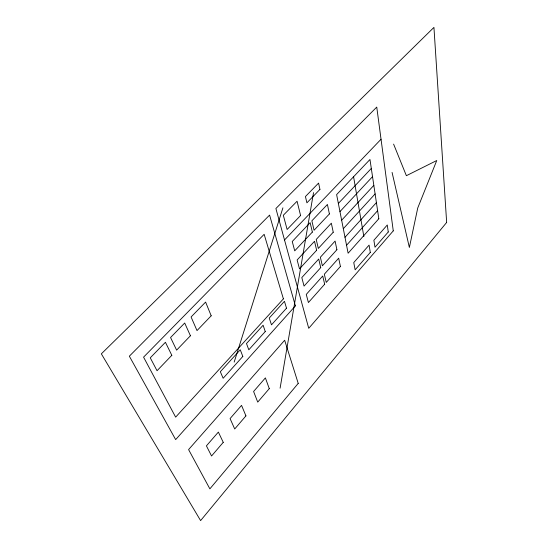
<?xml version="1.0" encoding="UTF-8"?>
<svg xmlns="http://www.w3.org/2000/svg" width="548" height="548" viewBox="0 0 548 548"><rect width="100%" height="100%" fill="white"/><g stroke="black" fill="none" stroke-linecap="round" stroke-linejoin="round"><path stroke-width="0.82" d="M280.096 388.19L313.531 192.608M234.174 362.098L282.912 207.836M346.555 245.257L377.613 210.685M344.993 237.291L376.408 202.616M343.308 228.694L375.106 193.924M341.651 220.221L373.832 185.361M339.959 211.596L372.53 176.655M338.363 203.452L371.304 168.442M284.522 239.969L381.038 139.247M393.601 144.11L406.376 175.703L436.756 160.516L417.754 207.952L409.37 247.47L392.073 172.415M353.576 176.751L363.858 236.606M446.654 222.44L200.609 520.6L101.346 353.844L433.941 27.4L446.654 222.44M298.222 383.395L209.877 488.857L188.587 449.593L284.665 340.253L298.222 383.395M223.248 442.346L211.555 455.991L206.411 445.867L218.364 432.084L223.248 442.346M245.929 415.884L234.708 428.981L230.078 418.59L241.545 405.376L245.929 415.884M269.28 388.642L257.731 402.116L253.594 391.484L265.383 377.894L269.28 388.642M393.265 230.866L308.736 328.307L275.897 208.521L376.75 107.086L393.265 230.866M370.297 252.409L355.138 269.815L353.755 262.567L369.078 245.114L370.297 252.409M388.258 231.982L374.996 247.21L373.88 240.257L387.278 224.988L388.258 231.982M324.663 284.22L308.408 302.544L306.257 294.42L322.724 276.014L324.663 284.22M340.418 266.451L326.252 282.426L324.334 274.212L338.678 258.183L340.418 266.451M378.819 218.741L348.117 253.224L336.623 194.595L369.969 159.502L378.819 218.741M295.399 305.873L175.661 439.606L129.342 356.186L269.595 215.09L295.399 305.873M320.744 267.623L304.051 286.097L301.804 277.589L318.717 259.04L320.744 267.623M336.904 249.724L322.375 265.814L320.368 257.224L335.095 241.079L336.904 249.724M242.826 356.447L223.146 378.278L220.33 371.708L240.257 349.775L242.826 356.447M265.253 331.561L248.813 349.795L246.484 343.534L263.109 325.231L265.253 331.561M286.501 308.182L271.486 324.848L269.26 318.046L284.46 301.304L286.501 308.182M283.398 298.866L175.648 417.144L143.569 357.145L264.157 234.311L283.398 298.866M316.641 250.258L299.496 268.883L297.132 259.971L314.525 241.278L316.641 250.258M333.239 232.236L318.32 248.443L316.223 239.449L331.341 223.194L333.239 232.236M312.353 232.078L294.721 250.84L292.242 241.49L310.127 222.666L312.353 232.078M329.403 213.939L314.073 230.249L311.874 220.823L327.416 204.466L329.403 213.939M211.192 315.792L197.013 330.581L191.074 316.977L205.603 302.078L211.192 315.792M190.43 335.766L176.62 350.145L170.558 337.52L184.697 323.019L190.43 335.766M171.825 355.323L157.043 370.722L150.262 357.817L165.421 342.281L171.825 355.323M300.585 215.528L287.118 229.489L283.316 215.261L297.071 201.239L300.585 215.528M319.943 189.403L306.907 202.829L305.435 196.54L318.587 183.087L319.943 189.403"/></g></svg>
